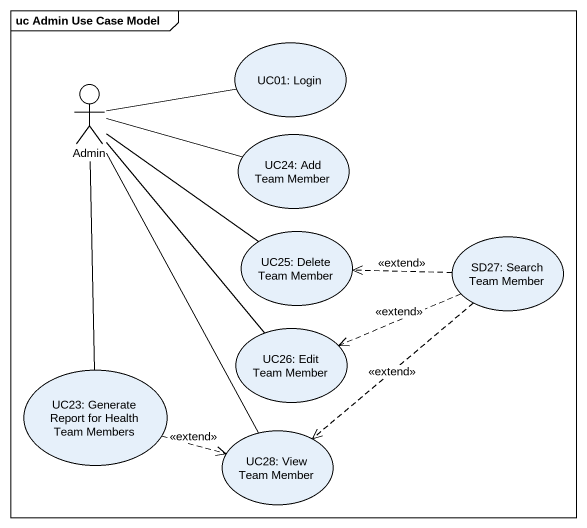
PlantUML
@startuml
mainframe uc Admin Use Case Model
usecase "UC01: Login" as UC01_Login
actor Admin
usecase "UC24: Add Team Member" as UC24_Add_Team_Member
usecase "UC25: Delete Team Member" as UC25_Delete_Team_Member
usecase "SD27: Search Team Member" as SD27_Search_Team_Member
usecase "UC26: Edit Team Member" as UC26_Edit_Team_Member
usecase "UC23: Generate Report for Health Team Members" as UC23_Generate_Report_for
usecase "UC28: View Team Member" as UC28_View_Team_Member
Admin -right- UC01_Login
Admin -right- UC24_Add_Team_Member
Admin -- UC25_Delete_Team_Member
Admin -- UC26_Edit_Team_Member
Admin -- UC23_Generate_Report_for
Admin -- UC28_View_Team_Member
SD27_Search_Team_Member .left.> UC25_Delete_Team_Member : <<extend>>
SD27_Search_Team_Member .left.> UC26_Edit_Team_Member : <<extend>>
SD27_Search_Team_Member ..> UC28_View_Team_Member : <<extend>>
UC23_Generate_Report_for .right.> UC28_View_Team_Member : <<extend>>
@enduml
